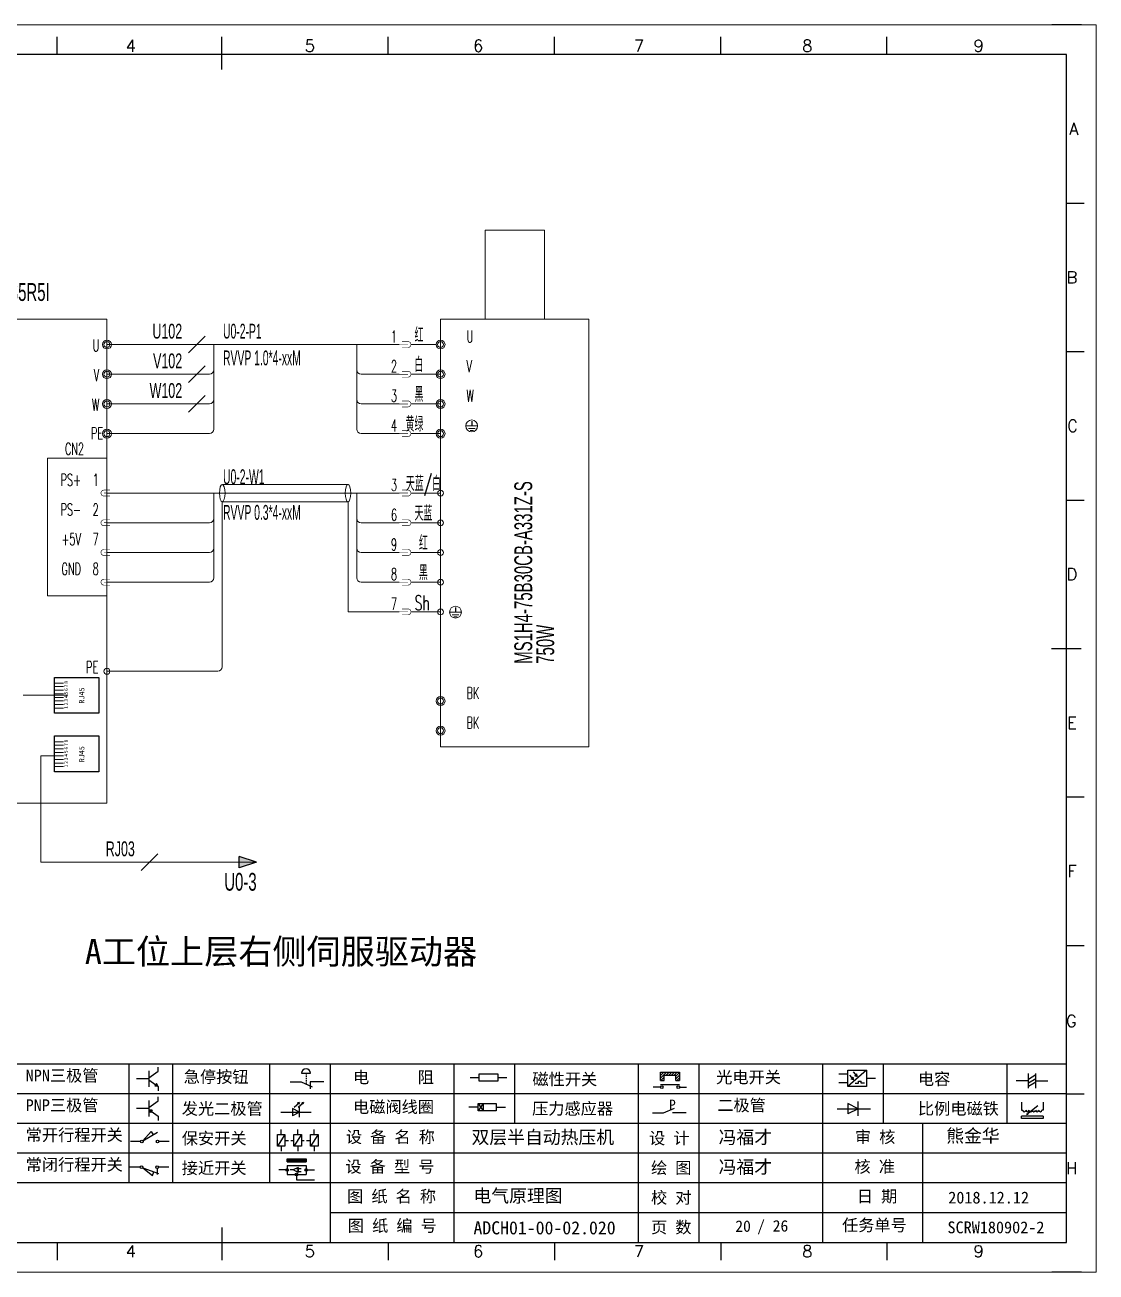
# Model space of a CAD drawing. Extents: x 33864 to 41687, y -3582 to -110.
# Drawn here: x 36032.2 to 36212.6, y -3565 to -3355 of the extents above; entities that cross this region are included whole.
import ezdxf
from ezdxf.enums import TextEntityAlignment as Align

# ---------------------------------------------------------------- set-up
doc = ezdxf.new("R2010")
doc.units = 0
doc.header["$MEASUREMENT"] = 0
doc.layers.add('AE_BOR', color=1, linetype='Continuous')
doc.layers.add('细实线层', color=7, linetype='Continuous')
doc.layers.add('Dimension', color=3, linetype='Continuous', lineweight=13)
doc.styles.add('WD', font='romans.shx', dxfattribs={"bigfont": 'gbcbig.shx'})
doc.styles.add('样式 8', font='arial.ttf')
doc.styles.add('汉字', font='')
doc.styles.get('汉字').set_extended_font_data('新宋体')

# ---------------------------------------------------------------- blocks, each defined once
blk = doc.blocks.new('磁性开关')
at = {"linetype": 'ByBlock'}
h = blk.add_hatch(dxfattribs=at)
h.set_pattern_fill('ANSI31', color=256, scale=0.1, style=0)
h.set_pattern_definition([(45, (0, 0), (-0.224506403, 0.224506403), [])])
h.paths.add_polyline_path([(-1907.69, -775.29), (-1910.88, -775.29), (-1910.88, -776.69), (-1910.25, -776.69), (-1910.25, -775.79), (-1908.31, -775.79), (-1908.31, -776.69), (-1907.69, -776.69)])
for p, q in [((-1910.88, -776.69), (-1910.88, -775.29)), ((-1910.88, -775.29), (-1907.69, -775.29)), ((-1910.88, -776.69), (-1910.25, -776.69)), ((-1910.25, -776.69), (-1910.25, -775.79)), ((-1910.25, -775.79), (-1908.31, -775.79)), ((-1908.31, -776.69), (-1908.31, -775.79)), ((-1908.31, -776.69), (-1907.69, -776.69)), ((-1907.69, -775.29), (-1907.69, -776.69)), ((-1910.91, -777.81), (-1912.09, -777.81)), ((-1910.88, -777.39), (-1907.69, -777.39)), ((-1907.66, -777.81), (-1906.48, -777.81))]:
    blk.add_line(p, q, dxfattribs=at)
for centre in [(-1910.68, -777.81), (-1907.88, -777.81)]:
    blk.add_circle(centre, 0.225, dxfattribs=at)
blk = doc.blocks.new('光电开关')
at = {"linetype": 'ByBlock'}
h = blk.add_hatch(dxfattribs=at)
h.set_pattern_fill('ANSI31', color=256, scale=0.01, style=0)
h.set_pattern_definition([(45, (0.172267, 0), (-0.0224506403, 0.0224506403), [])])
h.paths.add_polyline_path([(-1882.44, -776.34), (-1882.5, -775.91), (-1882.68, -776.07)])
h.paths.add_polyline_path([(-1882.44, -776.34), (-1882.68, -776.07), (-1882.86, -776.23)])
h.paths.add_polyline_path([(-1883.11, -776.45), (-1883.29, -776.61), (-1883.05, -776.88)])
h.paths.add_polyline_path([(-1883.29, -776.61), (-1883.47, -776.77), (-1883.05, -776.88)])
for p, q in [((-1884.01, -775.96), (-1885.56, -775.96)), ((-1880.91, -775.3), (-1884.01, -778.05)), ((-1883.75, -776.09), (-1883.05, -776.88)), ((-1883.11, -776.45), (-1883.47, -776.77)), ((-1883.05, -776.88), (-1883.47, -776.77)), ((-1883.14, -775.55), (-1882.44, -776.34)), ((-1883.05, -776.88), (-1883.11, -776.45)), ((-1882.5, -775.91), (-1882.86, -776.23)), ((-1882.44, -776.34), (-1882.86, -776.23)), ((-1882.44, -776.34), (-1882.5, -775.91)), ((-1879.37, -776.67), (-1880.91, -776.67)), ((-1884.01, -777.39), (-1885.56, -777.39)), ((-1882.78, -777.47), (-1882.23, -777.47)), ((-1882.23, -777.47), (-1882.23, -777.14)), ((-1882.23, -777.14), (-1881.78, -777.14)), ((-1881.78, -777.47), (-1881.78, -777.14)), ((-1881.23, -777.47), (-1881.78, -777.47))]:
    blk.add_line(p, q, dxfattribs=at)
blk.add_lwpolyline([(-1884.01, -775.3), (-1880.91, -775.3), (-1880.91, -778.05), (-1884.01, -778.05)], close=True, dxfattribs=at)
blk = doc.blocks.new('电磁阀线圈')
at = {"linetype": 'ByBlock'}
for p, q in [((-1854.61, -796.54), (-1856.17, -796.54)), ((-1854.61, -795.92), (-1853.75, -797.16)), ((-1853.75, -795.92), (-1854.61, -797.16)), ((-1853.75, -795.92), (-1853.75, -797.16)), ((-1851.53, -796.54), (-1849.97, -796.54))]:
    blk.add_line(p, q, dxfattribs=at)
blk.add_lwpolyline([(-1854.61, -795.92), (-1851.53, -795.92), (-1851.53, -797.16), (-1854.61, -797.16)], close=True, dxfattribs=at)
blk = doc.blocks.new('压力感应器')
at = {"linetype": 'ByBlock'}
for p, q in [((-1815.59, -777.73), (-1813.71, -776.93)), ((-1817.44, -777.73), (-1815.59, -777.73)), ((-1811.78, -777.73), (-1814.05, -777.73))]:
    blk.add_line(p, q, dxfattribs=at)
at = {"linetype": 'ByBlock', "insert": (-1814.65, -775.48), "char_height": 1.68, "width": 1.2242, "attachment_point": 1}
blk.add_mtext('{\\fNSimSun|b0|i0|c134|p49;P}', dxfattribs=at)
blk = doc.blocks.new('二极管')
at = {"linetype": 'ByBlock'}
for p, q in [((-1787.52, -776.77), (-1781.92, -776.77)), ((-1783.97, -776.77), (-1785.69, -775.9)), ((-1785.69, -775.9), (-1785.69, -777.65)), ((-1783.97, -776.77), (-1785.69, -777.65)), ((-1783.97, -777.99), (-1783.97, -775.56))]:
    blk.add_line(p, q, dxfattribs=at)
blk = doc.blocks.new('NPN三极管')
at = {"linetype": 'ByBlock'}
for p, q in [((-1785.73, -780.61), (-1785.73, -783.32)), ((-1785.73, -781.82), (-1784.15, -780.66)), ((-1784.15, -780.66), (-1784.15, -779.98)), ((-1785.73, -781.97), (-1787.81, -781.97)), ((-1785.73, -782.11), (-1784.15, -783.27)), ((-1784.41, -782.73), (-1784.74, -783.18)), ((-1784.15, -783.27), (-1784.74, -783.18)), ((-1784.15, -783.27), (-1784.41, -782.73)), ((-1784.15, -783.27), (-1784.15, -783.96))]:
    blk.add_line(p, q, dxfattribs=at)
blk = doc.blocks.new('PNP三极管')
at = {"linetype": 'ByBlock'}
for p, q in [((-1784.9, -785.38), (-1784.9, -788.09)), ((-1783.32, -785.43), (-1783.32, -784.75)), ((-1784.9, -786.74), (-1786.98, -786.74)), ((-1784.9, -786.59), (-1783.32, -785.43)), ((-1784.9, -786.88), (-1783.32, -788.04)), ((-1784.9, -786.88), (-1784.31, -786.97)), ((-1784.9, -786.88), (-1784.64, -787.42)), ((-1784.31, -786.97), (-1784.64, -787.42)), ((-1783.32, -788.04), (-1783.32, -788.73))]:
    blk.add_line(p, q, dxfattribs=at)
blk = doc.blocks.new('常开行程开关')
at = {"linetype": 'ByBlock'}
for p, q in [((-1785.89, -792.17), (-1784.52, -790.62)), ((-1785.89, -792.17), (-1783.43, -790.72)), ((-1784.52, -790.62), (-1784.19, -791.17)), ((-1786.29, -792.3), (-1788.01, -792.3)), ((-1781.48, -792.3), (-1783.21, -792.3))]:
    blk.add_line(p, q, dxfattribs=at)
for centre in [(-1786.07, -792.3), (-1783.42, -792.3)]:
    blk.add_circle(centre, 0.219, dxfattribs=at)
blk = doc.blocks.new('常闭行程开关')
at = {"linetype": 'ByBlock'}
for p, q in [((-1786.34, -796.62), (-1788.07, -796.62)), ((-1785.93, -796.72), (-1783.25, -797.7)), ((-1785.93, -796.72), (-1784.3, -798)), ((-1784.3, -798), (-1784.08, -797.4)), ((-1783.48, -796.84), (-1783.48, -797.85)), ((-1781.54, -796.62), (-1783.26, -796.62))]:
    blk.add_line(p, q, dxfattribs=at)
for centre in [(-1786.12, -796.62), (-1783.48, -796.62)]:
    blk.add_circle(centre, 0.219, dxfattribs=at)
blk = doc.blocks.new('电容')
at = {"linetype": 'ByBlock'}
for p, q in [((-1756.08, -782.99), (-1756.08, -780.56)), ((-1754.86, -780.79), (-1756.08, -781.55)), ((-1754.86, -782.99), (-1754.86, -780.56)), ((-1756.08, -781.77), (-1758.13, -781.77)), ((-1754.86, -781.44), (-1756.08, -782.2)), ((-1754.86, -781.99), (-1756.08, -782.75)), ((-1754.86, -781.77), (-1752.81, -781.77))]:
    blk.add_line(p, q, dxfattribs=at)
blk = doc.blocks.new('发光二极管')
at = {"linetype": 'ByBlock'}
for p, q in [((-1755.78, -785.92), (-1754.89, -785.14)), ((-1754.89, -785.14), (-1755.2, -785.22)), ((-1755.2, -785.22), (-1755.01, -785.43)), ((-1755.08, -785.92), (-1754.18, -785.14)), ((-1754.89, -785.14), (-1755.01, -785.43)), ((-1754.18, -785.14), (-1754.49, -785.22)), ((-1754.49, -785.22), (-1754.31, -785.43)), ((-1754.18, -785.14), (-1754.31, -785.43)), ((-1758.01, -786.77), (-1752.89, -786.77)), ((-1754.84, -786.77), (-1756.04, -786.16)), ((-1756.04, -786.16), (-1756.04, -787.39)), ((-1754.84, -786.77), (-1756.04, -787.39)), ((-1754.84, -787.63), (-1754.84, -785.92))]:
    blk.add_line(p, q, dxfattribs=at)
blk = doc.blocks.new('比例电磁阀')
at = {"linetype": 'ByBlock'}
for p, q in [((-1757.26, -775.38), (-1757.26, -776.71)), ((-1757.26, -776.71), (-1757.05, -776.71)), ((-1754.5, -775.98), (-1756.35, -777.44)), ((-1753.58, -776.71), (-1753.8, -776.71)), ((-1753.58, -775.38), (-1753.58, -776.71)), ((-1753.6, -777.73), (-1757.25, -777.73)), ((-1757.25, -778.13), (-1757.25, -777.73)), ((-1753.6, -778.13), (-1757.25, -778.13)), ((-1756.35, -777.44), (-1756.25, -777.25)), ((-1756.35, -777.44), (-1756.15, -777.38)), ((-1756.15, -777.38), (-1756.25, -777.25)), ((-1753.6, -777.73), (-1753.6, -778.13))]:
    blk.add_line(p, q, dxfattribs=at)
for centre in [(-1756.78, -776.71), (-1756.24, -776.71), (-1755.7, -776.71), (-1755.15, -776.71), (-1754.61, -776.71), (-1754.07, -776.71)]:
    blk.add_arc(centre, 0.271, 180, 0, dxfattribs=at)
blk = doc.blocks.new('保安开关')
at = {"linetype": 'ByBlock'}
for p, q in [((-1757.33, -790.79), (-1758.6, -792.81)), ((-1757.96, -790.79), (-1757.96, -789.97)), ((-1754.54, -790.79), (-1755.81, -792.81)), ((-1755.17, -790.79), (-1755.17, -789.97)), ((-1751.75, -790.79), (-1753.02, -792.81)), ((-1752.39, -790.79), (-1752.39, -789.97)), ((-1757.96, -792.81), (-1757.96, -793.62)), ((-1757.33, -791.8), (-1756.72, -791.8)), ((-1756.35, -791.8), (-1755.89, -791.8)), ((-1755.17, -792.81), (-1755.17, -793.62)), ((-1754.52, -791.8), (-1754.06, -791.8)), ((-1753.69, -791.8), (-1753.08, -791.8)), ((-1752.39, -792.81), (-1752.39, -793.62))]:
    blk.add_line(p, q, dxfattribs=at)
for points in [[(-1758.6, -790.79), (-1757.33, -790.79), (-1757.33, -792.81), (-1758.6, -792.81)], [(-1755.81, -790.79), (-1754.54, -790.79), (-1754.54, -792.81), (-1755.81, -792.81)], [(-1753.02, -790.79), (-1751.75, -790.79), (-1751.75, -792.81), (-1753.02, -792.81)]]:
    blk.add_lwpolyline(points, close=True, dxfattribs=at)
blk = doc.blocks.new('接近开关')
at = {"linetype": 'ByBlock'}
h = blk.add_hatch(dxfattribs=at)
h.set_pattern_fill('ANSI31', color=256, scale=0.01, style=0)
h.set_pattern_definition([(45, (-89.131516, -30.795668), (-0.0224506403, 0.0224506403), [])])
h.paths.add_polyline_path([(-1513.76, -1123.35), (-1513.76, -1122.85), (-1516.96, -1122.85), (-1516.96, -1123.35)])
for p, q in [((-1516.96, -1123.35), (-1516.96, -1122.85)), ((-1516.96, -1122.85), (-1513.76, -1122.85)), ((-1516.96, -1123.35), (-1513.76, -1123.35)), ((-1513.76, -1122.85), (-1513.76, -1123.35)), ((-1517.18, -1124.71), (-1518.36, -1124.71)), ((-1516.96, -1123.95), (-1513.76, -1123.95)), ((-1516.96, -1123.95), (-1516.96, -1125.47)), ((-1516.96, -1125.47), (-1513.76, -1125.47)), ((-1515.91, -1124.71), (-1516.45, -1124.71)), ((-1515.11, -1124.31), (-1515.91, -1124.71)), ((-1515.11, -1125.11), (-1515.91, -1124.71)), ((-1515.33, -1124.53), (-1515.17, -1124.53)), ((-1515.33, -1124.88), (-1515.17, -1124.88)), ((-1515.25, -1124.45), (-1515.25, -1124.61)), ((-1515.11, -1124.31), (-1515.11, -1125.11)), ((-1515.11, -1124.48), (-1514.58, -1124.48)), ((-1515.11, -1124.94), (-1514.58, -1124.94)), ((-1513.76, -1123.95), (-1513.76, -1125.47)), ((-1513.54, -1124.71), (-1512.36, -1124.71)), ((-1515.36, -1125.69), (-1515.36, -1126.36)), ((-1515.36, -1126.36), (-1512.36, -1126.36))]:
    blk.add_line(p, q, dxfattribs=at)
for centre in [(-1516.96, -1124.71), (-1515.36, -1125.47), (-1513.76, -1124.71)]:
    blk.add_circle(centre, 0.225, dxfattribs=at)
blk = doc.blocks.new('电阻')
at = {"linetype": 'ByBlock'}
for p, q in [((-3.09, 0), (-1.57, 0)), ((1.57, 0), (3.09, 0))]:
    blk.add_line(p, q, dxfattribs=at)
blk.add_lwpolyline([(-1.57, 0.63), (1.57, 0.63), (1.57, -0.63), (-1.57, -0.63)], close=True, dxfattribs=at)
blk = doc.blocks.new('急停按钮')
at = {"linetype": 'ByBlock'}
for p, q in [((-1.86, 0), (0, 0)), ((0, 0), (1.88, -0.81)), ((0.06, 1.45), (1.61, 1.45)), ((0.83, 1.45), (0.83, 1.24)), ((0.83, 1.07), (0.83, 0.85)), ((0.83, 0.68), (0.83, 0.47)), ((0.83, 0.29), (0.83, 0.08)), ((3.81, 0), (1.54, 0)), ((1.54, 0), (1.54, -1.15)), ((0.83, -0.09), (0.83, -0.24))]:
    blk.add_line(p, q, dxfattribs=at)
blk.add_arc((0.83, 1.45), 0.774, 0, 180)
blk = doc.blocks.new('A$C5EEB7F37')
at = {"lineweight": 0}
for p, q in [((0, 16.82), (5.16, 16.82)), ((0, 14.82), (5.16, 14.82)), ((0, 12.82), (5.16, 12.82)), ((0, 10.82), (5.16, 10.82)), ((0, 8.82), (5.16, 8.82)), ((0, 6.82), (5.16, 6.82)), ((0, 4.82), (5.16, 4.82)), ((0, 2.82), (5.16, 2.82))]:
    blk.add_line(p, q, dxfattribs=at)
blk.add_lwpolyline([(0.07, 0), (0.07, 20.03), (25.01, 20.03), (25.01, 0)], close=True)
at = {"char_height": 2, "width": 3.7055, "attachment_point": 1, "rotation": 90}
for s, insert in [('{\\fSimSun|b0|i0|c134|p2;8}', (5.62, 16.42)), ('{\\fSimSun|b0|i0|c134|p2;7}', (5.62, 14.42)), ('{\\fSimSun|b0|i0|c134|p2;6}', (5.62, 12.42)), ('{\\fSimSun|b0|i0|c134|p2;3}', (5.62, 6.42)), ('{\\fSimSun|b0|i0|c134|p2;5}', (5.62, 10.42)), ('{\\fSimSun|b0|i0|c134|p2;4}', (5.62, 8.42)), ('{\\fSimSun|b0|i0|c134|p2;1}', (5.56, 2.42)), ('{\\fSimSun|b0|i0|c134|p2;2}', (5.62, 4.42))]:
    blk.add_mtext(s, dxfattribs=dict(at, insert=insert))
at = {"color": 7, "insert": (13.92, 5.3), "char_height": 3.024, "attachment_point": 1, "rotation": 90}
blk.add_mtext_dynamic_manual_height_columns('{\\fSimSun|b0|i0|c134|p2;RJ45}', width=47.9244, gutter_width=12.5, heights=[0], dxfattribs=at)

msp = doc.modelspace()

# ---------------------------------------------------------------- hatches: boundary and pattern name
for points in [[(36068.287, -3496.961), (36068.287, -3495.091), (36071.205, -3496.026)], [(36071.205, -3496.026), (36068.287, -3496.961), (36068.287, -3495.091)]]:
    msp.add_hatch(color=256).paths.add_polyline_path(points)

# ---------------------------------------------------------------- linework, layer by layer
for p, q in [((36207.581, -3360.048), (35920.581, -3360.048)), ((36207.581, -3560.048), (36207.581, -3360.048)), ((36107.429, -3421.781), (36107.429, -3422.57)), ((36104.695, -3453.136), (36104.695, -3453.925)), ((36071.205, -3496.026), (36068.287, -3495.091)), ((36068.287, -3496.961), (36068.287, -3495.091)), ((36071.205, -3496.026), (36068.287, -3495.091)), ((36071.205, -3496.026), (36068.287, -3496.961)), ((36071.205, -3496.026), (36068.287, -3496.961)), ((35925.611, -3560.048), (36205.111, -3560.048)), ((36046.377, -3560.048), (36106.327, -3560.048)), ((36106.327, -3560.048), (36175.113, -3560.048))]:
    msp.add_line(p, q)
at = {"lineweight": 0}
for p, q in [((36045.992, -3408.862), (36095.189, -3408.862)), ((36064.007, -3423.112), (36064.007, -3408.862)), ((36088.056, -3423.112), (36088.056, -3408.862)), ((36097.189, -3408.862), (36101.431, -3408.862)), ((36045.992, -3413.862), (36063.257, -3413.862)), ((36095.189, -3413.862), (36088.806, -3413.862)), ((36102.181, -3413.862), (36097.189, -3413.862)), ((36045.992, -3418.862), (36063.257, -3418.862)), ((36095.189, -3418.862), (36088.806, -3418.862)), ((36102.181, -3418.866), (36097.189, -3418.866)), ((36106.535, -3422.577), (36108.323, -3422.577)), ((36045.992, -3423.862), (36063.257, -3423.862)), ((36095.189, -3423.862), (36088.806, -3423.862)), ((36102.181, -3423.87), (36097.189, -3423.87)), ((36106.867, -3423.006), (36107.991, -3423.006)), ((36107.152, -3423.353), (36107.726, -3423.353)), ((36065.436, -3432.414), (36086.597, -3432.412)), ((36095.189, -3433.878), (36045.992, -3433.878)), ((36064.007, -3448.128), (36064.007, -3433.878)), ((36065.416, -3435.343), (36065.416, -3463.135)), ((36065.416, -3435.343), (36086.597, -3435.343)), ((36086.597, -3435.343), (36086.597, -3453.878)), ((36088.056, -3448.128), (36088.056, -3433.878)), ((36102.181, -3433.881), (36097.189, -3433.881)), ((36045.992, -3438.878), (36063.257, -3438.878)), ((36095.189, -3438.878), (36088.806, -3438.878)), ((36102.181, -3438.885), (36097.189, -3438.885)), ((36045.992, -3443.878), (36063.257, -3443.878)), ((36095.189, -3443.878), (36088.806, -3443.878)), ((36102.181, -3443.885), (36097.189, -3443.885)), ((36045.992, -3448.878), (36063.257, -3448.878)), ((36095.189, -3448.878), (36088.806, -3448.878)), ((36102.181, -3448.885), (36097.189, -3448.885)), ((36095.189, -3453.878), (36088.806, -3453.878)), ((36102.181, -3453.885), (36097.189, -3453.885)), ((36103.801, -3453.932), (36105.589, -3453.932)), ((36104.133, -3454.361), (36105.257, -3454.361)), ((36104.418, -3454.708), (36104.992, -3454.708)), ((36045.992, -3463.885), (36064.666, -3463.885))]:
    msp.add_line(p, q, dxfattribs=at)
at = {"color": 3, "lineweight": 0}
for p, q in [((36039.407, -3467.912), (36031.893, -3467.912)), ((36034.869, -3478.144), (36034.869, -3496.026)), ((36037.12, -3478.144), (36034.869, -3478.144)), ((36071.205, -3496.026), (36034.869, -3496.026))]:
    msp.add_line(p, q, dxfattribs=at)
at = {"linetype": 'ByBlock'}
for p, q in [((36207.581, -3530.048), (35920.581, -3530.048)), ((36207.581, -3535.048), (35920.581, -3535.048)), ((36207.581, -3540.048), (35920.581, -3540.048)), ((36207.581, -3545.048), (35920.581, -3545.048)), ((36207.581, -3550.048), (35920.581, -3550.048)), ((36207.581, -3555.048), (36083.604, -3555.048))]:
    msp.add_line(p, q, dxfattribs=at)
at = {"lineweight": -2}
for p, q in [((36049.697, -3530.048), (36049.697, -3550.048)), ((36057.056, -3530.048), (36057.056, -3550.048)), ((36073.366, -3530.048), (36073.366, -3550.048)), ((36083.604, -3530.048), (36083.604, -3559.963)), ((36104.414, -3530.048), (36104.414, -3540.048)), ((36114.652, -3530.048), (36114.652, -3540.048)), ((36135.463, -3530.048), (36135.463, -3540.048)), ((36145.701, -3530.048), (36145.701, -3540.048)), ((36166.511, -3530.048), (36166.511, -3540.048)), ((36176.749, -3530.048), (36176.749, -3540.048)), ((36197.559, -3530.048), (36197.559, -3540.048)), ((36104.414, -3540.048), (36104.414, -3559.963)), ((36135.463, -3540.048), (36135.463, -3560.048)), ((36145.701, -3540.048), (36145.701, -3560.048)), ((36166.511, -3540.048), (36166.511, -3560.048)), ((36183.363, -3540.048), (36183.363, -3560.048))]:
    msp.add_line(p, q, dxfattribs=at)
at = {"ltscale": 2}
for p, q in [((36207.581, -3560.048), (36207.581, -3538.601)), ((36175.113, -3560.048), (36205.111, -3560.048)), ((36175.113, -3560.048), (36207.581, -3560.048))]:
    msp.add_line(p, q, dxfattribs=at)
at = {"lineweight": 9, "ltscale": 0.1}
for p, q in [((36016.916, -3560.048), (36046.377, -3560.048)), ((36045.02, -3560.048), (36045.02, -3560.048)), ((36045.02, -3560.048), (36045.02, -3560.048)), ((36045.02, -3560.048), (36045.02, -3560.048)), ((36045.02, -3560.048), (36045.02, -3560.048))]:
    msp.add_line(p, q, dxfattribs=at)
at = {"lineweight": 0}
for points in [[(36109.681, -3389.579), (36119.681, -3389.579), (36119.681, -3404.579), (36109.681, -3404.579)], [(36017.364, -3404.579), (36045.992, -3404.579), (36045.992, -3486.089), (36017.364, -3486.089)], [(36102.181, -3404.579), (36127.181, -3404.579), (36127.181, -3476.579), (36102.181, -3476.579)]]:
    msp.add_lwpolyline(points, close=True, dxfattribs=at)
at = {"color": 3, "lineweight": 0, "const_width": 0.1, "flags": 128}
for points in [[(36096.689, -3408.862), (36095.189, -3408.862)], [(36096.689, -3413.862), (36095.189, -3413.862)], [(36096.689, -3418.862), (36095.189, -3418.862)], [(36096.689, -3423.862), (36095.189, -3423.862)], [(36045.492, -3433.878), (36046.992, -3433.878)], [(36096.689, -3433.878), (36095.189, -3433.878)], [(36045.492, -3438.878), (36046.992, -3438.878)], [(36096.689, -3438.878), (36095.189, -3438.878)], [(36045.492, -3443.878), (36046.992, -3443.878)], [(36096.689, -3443.878), (36095.189, -3443.878)], [(36045.492, -3448.878), (36046.992, -3448.878)], [(36096.689, -3448.878), (36095.189, -3448.878)], [(36096.689, -3453.878), (36095.189, -3453.878)]]:
    msp.add_lwpolyline(points, dxfattribs=at)
for points in [[(36095.689, -3408.362), (36096.689, -3408.362, -1), (36096.689, -3409.362), (36095.689, -3409.362)], [(36095.689, -3413.362), (36096.689, -3413.362, -1), (36096.689, -3414.362), (36095.689, -3414.362)], [(36095.689, -3418.362), (36096.689, -3418.362, -1), (36096.689, -3419.362), (36095.689, -3419.362)], [(36095.689, -3423.362), (36096.689, -3423.362, -1), (36096.689, -3424.362), (36095.689, -3424.362)], [(36046.492, -3433.378), (36045.492, -3433.378, 1), (36045.492, -3434.378), (36046.492, -3434.378)], [(36095.689, -3433.378), (36096.689, -3433.378, -1), (36096.689, -3434.378), (36095.689, -3434.378)], [(36046.492, -3438.378), (36045.492, -3438.378, 1), (36045.492, -3439.378), (36046.492, -3439.378)], [(36095.689, -3438.378), (36096.689, -3438.378, -1), (36096.689, -3439.378), (36095.689, -3439.378)], [(36046.492, -3443.378), (36045.492, -3443.378, 1), (36045.492, -3444.378), (36046.492, -3444.378)], [(36095.689, -3443.378), (36096.689, -3443.378, -1), (36096.689, -3444.378), (36095.689, -3444.378)], [(36046.492, -3448.378), (36045.492, -3448.378, 1), (36045.492, -3449.378), (36046.492, -3449.378)], [(36095.689, -3448.378), (36096.689, -3448.378, -1), (36096.689, -3449.378), (36095.689, -3449.378)], [(36095.689, -3453.378), (36096.689, -3453.378, -1), (36096.689, -3454.378), (36095.689, -3454.378)]]:
    msp.add_lwpolyline(points, format="xyb", dxfattribs=at)
at = {"lineweight": 0}
msp.add_lwpolyline([(36045.998, -3451.204), (36045.998, -3427.996), (36035.998, -3427.996), (36035.998, -3451.204)], dxfattribs=at)
for centre, radius in [((36045.992, -3408.862), 0.75), ((36102.181, -3408.862), 0.75), ((36045.992, -3408.862), 0.5), ((36102.181, -3408.862), 0.5), ((36045.992, -3413.862), 0.75), ((36045.992, -3413.862), 0.5), ((36102.181, -3413.862), 0.75), ((36102.181, -3413.862), 0.5), ((36045.992, -3418.862), 0.75), ((36045.992, -3418.862), 0.5), ((36102.181, -3418.866), 0.75), ((36102.181, -3418.866), 0.5), ((36107.429, -3422.57), 1), ((36045.992, -3423.862), 0.75), ((36045.992, -3423.862), 0.5), ((36102.181, -3423.87), 0.75), ((36102.181, -3423.87), 0.5), ((36102.181, -3433.881), 0.5), ((36102.181, -3438.885), 0.5), ((36102.181, -3443.885), 0.5), ((36102.181, -3448.885), 0.5), ((36102.181, -3453.885), 0.5), ((36104.695, -3453.925), 1), ((36045.992, -3463.885), 0.5), ((36102.181, -3468.889), 0.75), ((36102.181, -3468.889), 0.5), ((36102.181, -3473.893), 0.75), ((36102.181, -3473.893), 0.5)]:
    msp.add_circle(centre, radius, dxfattribs=at)
for centre, start, end in [((36063.257, -3413.112), 270, 0), ((36088.806, -3413.112), 180, 270), ((36063.257, -3418.112), 270, 0), ((36088.806, -3418.112), 180, 270), ((36063.257, -3423.112), 270, 0), ((36088.806, -3423.112), 180, 270), ((36063.257, -3438.128), 270, 0), ((36088.806, -3438.128), 180, 270), ((36063.257, -3443.128), 270, 0), ((36088.806, -3443.128), 180, 270), ((36063.257, -3448.128), 270, 0), ((36088.806, -3448.128), 180, 270), ((36064.666, -3463.135), 270, 0)]:
    msp.add_arc(centre, 0.75, start, end, dxfattribs=at)
msp.add_ellipse((36065.416, -3433.878), major_axis=(0, 1.465), ratio=0.3169375, dxfattribs=at)
at = {"lineweight": 0, "extrusion": (0, 0, -1)}
msp.add_ellipse((36086.597, -3433.878), major_axis=(0, 1.465), ratio=0.3169375, dxfattribs=at)
at = {"layer": 'AE_BOR', "color": 1, "lineweight": 15}
for p, q in [((35915.577, -3355.048), (36212.577, -3355.048)), ((36212.577, -3355.048), (36212.577, -3565.048)), ((36212.577, -3565.048), (35915.577, -3565.048))]:
    msp.add_line(p, q, dxfattribs=at)
at = {"layer": 'AE_BOR', "lineweight": 30}
for p, q in [((36210.111, -3355.048), (36205.111, -3355.048)), ((36210.111, -3565.048), (36205.111, -3565.048))]:
    msp.add_line(p, q, dxfattribs=at)
at = {"layer": 'AE_BOR'}
for p, q in [((36037.611, -3360.048), (36037.611, -3357.048)), ((36065.361, -3360.048), (36065.361, -3357.048)), ((36093.361, -3360.048), (36093.361, -3357.048)), ((36121.361, -3360.048), (36121.361, -3357.048)), ((36149.361, -3360.048), (36149.361, -3357.048)), ((36177.361, -3360.048), (36177.361, -3357.048)), ((36207.581, -3385.048), (36210.581, -3385.048)), ((36207.581, -3410.048), (36210.581, -3410.048)), ((36207.581, -3435.048), (36210.581, -3435.048)), ((36207.581, -3485.048), (36210.581, -3485.048)), ((36207.581, -3510.048), (36210.581, -3510.048)), ((36207.581, -3535.048), (36210.581, -3535.048)), ((36037.611, -3560.048), (36037.611, -3563.048)), ((36065.361, -3560.048), (36065.361, -3563.048)), ((36093.361, -3560.048), (36093.361, -3563.048)), ((36121.361, -3560.048), (36121.361, -3563.048)), ((36149.361, -3560.048), (36149.361, -3563.048)), ((36177.361, -3560.048), (36177.361, -3563.048))]:
    msp.add_line(p, q, dxfattribs=at)
at = {"layer": 'AE_BOR', "color": 2, "lineweight": 30}
for p, q in [((36065.361, -3362.548), (36065.361, -3357.548)), ((36205.081, -3460.048), (36210.081, -3460.048)), ((36065.361, -3557.548), (36065.361, -3562.548)), ((36065.361, -3560.048), (36065.361, -3562.548))]:
    msp.add_line(p, q, dxfattribs=at)
at = {"layer": 'Dimension', "lineweight": 0}
for p, q in [((36059.731, -3410.276), (36062.56, -3407.447)), ((36059.731, -3415.276), (36062.56, -3412.447)), ((36059.731, -3420.276), (36062.56, -3417.447)), ((36051.762, -3497.44), (36054.591, -3494.612))]:
    msp.add_line(p, q, dxfattribs=at)
at = {"layer": '细实线层', "lineweight": 0}
for p, q in [((36035.998, -3451.204), (36045.998, -3451.204)), ((36088.806, -3453.878), (36086.597, -3453.878))]:
    msp.add_line(p, q, dxfattribs=at)

# ---------------------------------------------------------------- block references
at = {"lineweight": 0, "xscale": 0.2999999999992724, "yscale": 0.2999999999992724, "zscale": 0.2999999999992724}
for p in [(36037.12, -3470.917), (36037.12, -3480.79)]:
    msp.add_blockref('A$C5EEB7F37', p, dxfattribs=at)
at = {"linetype": 'ByBlock'}
for name, p in [('NPN三极管', (37838.774, -2750.545)), ('磁性开关', (38050.106, -2756.088)), ('光电开关', (38054.802, -2755.779)), ('电容', (37957.269, -2751.067)), ('PNP三极管', (37837.949, -2750.774)), ('压力感应器', (37955.301, -2760.532)), ('二极管', (37956.489, -2760.774)), ('发光二极管', (37833.293, -2751.356)), ('电磁阀线圈', (37963.102, -2740.751)), ('比例电磁阀', (37957.269, -2761.067)), ('常开行程开关', (37837.949, -2750.774)), ('保安开关', (37833.293, -2751.067)), ('接近开关', (37593.293, -2423.15)), ('常闭行程开关', (37837.949, -2750.774))]:
    msp.add_blockref(name, p, dxfattribs=at)
for name, p in [('急停按钮', (36078.693, -3533.032)), ('电阻', (36110.233, -3532.272))]:
    msp.add_blockref(name, p)

# ---------------------------------------------------------------- texts
at = {"lineweight": 0, "style": 'WD', "width": 0.6}
for s, height, p in [('红', 2.5, (36099.293, -3408.512)), ('U', 2, (36044.707, -3410.019)), ('白', 2.5, (36099.293, -3413.512)), ('V', 2, (36044.707, -3415.019)), ('黑', 2.5, (36099.293, -3418.516)), ('W', 2, (36044.707, -3420.019)), ('黄绿', 2.5, (36099.293, -3423.516)), ('PE', 2, (36045.365, -3424.82)), ('CN2', 2, (36042.155, -3427.423)), ('Sh', 2.5, (36100.341, -3453.612))]:
    msp.add_text(s, height=height, dxfattribs=at).set_placement(p, align=Align.RIGHT)
for s, p in [('1', (36093.827, -3408.504)), ('U', (36106.549, -3408.512)), ('2', (36093.827, -3413.504)), ('V', (36106.549, -3413.512)), ('3', (36093.827, -3418.508)), ('W', (36106.549, -3418.516)), ('4', (36093.827, -3423.512)), ('3', (36093.827, -3433.524)), ('6', (36093.827, -3438.528)), ('9', (36093.827, -3443.528)), ('8', (36093.827, -3448.528)), ('7', (36093.827, -3453.528)), ('BK', (36106.549, -3468.539)), ('BK', (36106.549, -3473.543))]:
    msp.add_text(s, height=2, dxfattribs=at).set_placement(p)
at = {"color": 6, "lineweight": 0, "style": 'WD', "width": 0.6}
for s, p in [('PS+', (36041.63, -3432.646)), ('1', (36044.63, -3432.646)), ('PS-', (36041.63, -3437.646)), ('2', (36044.63, -3437.646)), ('+5V', (36041.63, -3442.646)), ('7', (36044.63, -3442.646)), ('GND', (36041.63, -3447.65)), ('8', (36044.63, -3447.65)), ('PE', (36044.543, -3464.207))]:
    msp.add_text(s, height=2, dxfattribs=at).set_placement(p, align=Align.RIGHT)
for s, p in [('天蓝/白', (36099.293, -3433.531)), ('天蓝', (36099.293, -3438.531)), ('红', (36099.293, -3443.531)), ('黑', (36099.293, -3448.531))]:
    msp.add_text(s, height=2.5, dxfattribs=at).set_placement(p, align=Align.CENTER)
at = {"attachment_point": 1}
for s, insert, char_height, width in [('{\\fSimSun|b0|i0|c134|p2;A工位上层右侧伺服驱动器}', (36042.276, -3508.963), 4.212, 73.29125), ('{\\fKaiTi_GB2312|b0|i0|c134|p49;双层半自动热压机}', (36107.4, -3541.238), 2.2, 27.73841), ('{\\fKaiTi_GB2312|b0|i0|c134|p49;冯福才}', (36149.01, -3541.249), 2.2, 15.31746), ('{\\fKaiTi_GB2312|b0|i0|c134|p49;熊金华}', (36187.35, -3540.992), 2.2, 15.31746), ('{\\fKaiTi_GB2312|b0|i0|c134|p49;冯福才}', (36149.01, -3546.249), 2.2, 15.31746), ('{\\fKaiTi_GB2312|b0|i0|c134|p49;电气原理图}', (36107.724, -3551.1), 2.2, 25.88003), ('{\\fKaiTi_GB2312|b0|i0|c134|p49;2018.12.12}', (36187.681, -3551.502), 2, 60.2542), ('{\\fKaiTi_GB2312|b0|i0|c134|p49;ADCH01-00-02.020}', (36107.724, -3556.5), 2.2, 25.68687), ('{\\fKaiTi_GB2312|b0|i0|c134|p49;20}', (36151.826, -3556.356), 1.92, 2.26819), ('{\\fKaiTi_GB2312|b0|i0|c134|p49;/ 26}', (36155.515, -3556.306), 1.92, 6.84443)]:
    msp.add_mtext(s, dxfattribs=dict(at, insert=insert, char_height=char_height, width=width))
at = {"char_height": 2, "attachment_point": 1, "style": '汉字'}
for s, insert in [('{\\fKaiTi_GB2312|b0|i0|c134|p49;NPN三极管}', (36032.31, -3530.955)), ('{\\fKaiTi_GB2312|b0|i0|c134|p49;急停按钮}', (36058.932, -3531.168)), ('{\\fKaiTi_GB2312|b0|i0|c134|p49;电      阻}', (36087.439, -3531.24)), ('{\\fKaiTi_GB2312|b0|i0|c134|p49;磁性开关}', (36117.649, -3531.577)), ('{\\fKaiTi_GB2312|b0|i0|c134|p49;光电开关}', (36148.6, -3531.239)), ('{\\fKaiTi_GB2312|b0|i0|c134|p49;电容}', (36182.576, -3531.527)), ('{\\fKaiTi_GB2312|b0|i0|c134|p49;PNP三极管}', (36032.31, -3535.955)), ('{\\fKaiTi_GB2312|b0|i0|c134|p49;发光二极管}', (36058.599, -3536.527)), ('{\\fKaiTi_GB2312|b0|i0|c134|p49;电磁阀线圈}', (36087.439, -3536.24)), ('{\\fKaiTi_GB2312|b0|i0|c134|p49;压力感应器}', (36117.596, -3536.517)), ('{\\fKaiTi_GB2312|b0|i0|c134|p49;二极管}', (36148.782, -3535.955)), ('{\\fKaiTi_GB2312|b0|i0|c134|p49;比例电磁铁}', (36182.576, -3536.527)), ('{\\fKaiTi_GB2312|b0|i0|c134|p49;常开行程开关}', (36032.31, -3540.955)), ('{\\fKaiTi_GB2312|b0|i0|c134|p49;保安开关}', (36058.599, -3541.527)), ('{\\fKaiTi_GB2312|b0|i0|c134|p0;设 备 名 称}', (36086.231, -3541.292)), ('{\\fKaiTi_GB2312|b0|i0|c134|p0;设 计}', (36137.299, -3541.508)), ('{\\fKaiTi_GB2312|b0|i0|c134|p0;审 核}', (36171.966, -3541.298)), ('{\\fKaiTi_GB2312|b0|i0|c134|p49;常闭行程开关}', (36032.31, -3545.955)), ('{\\fKaiTi_GB2312|b0|i0|c134|p49;接近开关}', (36058.599, -3546.527)), ('{\\fKaiTi_GB2312|b0|i0|c134|p0;设 备 型 号}', (36086.157, -3546.292)), ('{\\fKaiTi_GB2312|b0|i0|c134|p0;绘 图}', (36137.627, -3546.508)), ('{\\fKaiTi_GB2312|b0|i0|c134|p0;核 准}', (36171.896, -3546.298)), ('{\\fKaiTi_GB2312|b0|i0|c134|p0;图 纸 名 称}', (36086.441, -3551.292)), ('{\\fKaiTi_GB2312|b0|i0|c134|p0;日 期}', (36172.293, -3551.298)), ('{\\fKaiTi_GB2312|b0|i0|c134|p0;校 对}', (36137.627, -3551.508)), ('{\\fKaiTi_GB2312|b0|i0|c134|p0;图 纸 编 号}', (36086.559, -3556.244)), ('{\\fKaiTi_GB2312|b0|i0|c134|p0;页 数}', (36137.627, -3556.508)), ('{\\fKaiTi_GB2312|b0|i0|c134|p0;任务单号}', (36169.794, -3556.149)), ('{\\fKaiTi_GB2312|b0|i0|c134|p0;SCRW180902-2}', (36187.557, -3556.522))]:
    msp.add_mtext(s, dxfattribs=dict(at, insert=insert))
at = {"layer": 'AE_BOR', "style": 'WD'}
for s, p in [('4', (36050.023, -3359.548)), ('5', (36080.172, -3359.548)), ('6', (36108.517, -3359.548)), ('7', (36135.615, -3359.548)), ('8', (36163.945, -3359.548)), ('9', (36192.809, -3359.548)), ('4', (36050.023, -3562.548)), ('5', (36080.172, -3562.548)), ('6', (36108.517, -3562.548)), ('7', (36135.615, -3562.548)), ('8', (36163.945, -3562.548)), ('9', (36192.809, -3562.548))]:
    msp.add_text(s, height=2, dxfattribs=at).set_placement(p, align=Align.CENTER)
for s, p in [('A', (36209.605, -3372.548)), ('B', (36209.414, -3397.548)), ('C', (36209.509, -3422.548)), ('D', (36209.414, -3447.548)), ('E', (36209.319, -3472.548)), ('F', (36209.319, -3497.548)), ('F', (36209.319, -3497.548)), ('G', (36209.319, -3522.767)), ('H', (36209.414, -3547.548))]:
    msp.add_text(s, height=2, dxfattribs=at).set_placement(p, align=Align.MIDDLE_RIGHT)
at = {"layer": 'Dimension', "lineweight": 0, "style": '样式 8', "width": 0.6}
msp.add_text('IS620NS5R5I', height=3, dxfattribs=at).set_placement((36020.977, -3401.523))
for s, height, p in [('U102', 2.5, (36058.661, -3407.862)), ('V102', 2.5, (36058.661, -3412.862)), ('W102', 2.5, (36058.661, -3417.862)), ('RJ03', 2.5, (36050.692, -3495.026)), ('U0-3', 3, (36071.205, -3500.829))]:
    msp.add_text(s, height=height, dxfattribs=at).set_placement(p, align=Align.RIGHT)
at = {"layer": 'Dimension', "color": 3, "lineweight": 0, "style": '样式 8', "width": 0.5}
for s, p in [('U0-2-P1', (36065.551, -3407.862)), ('U0-2-W1', (36065.551, -3432.378))]:
    msp.add_text(s, height=2.5, dxfattribs=at).set_placement(p)
at = {"layer": 'Dimension', "color": 1, "lineweight": 0, "style": '样式 8', "width": 0.5}
for s, p in [('RVVP 1.0*4-xxM', (36065.551, -3409.862)), ('RVVP 0.3*4-xxM', (36065.551, -3435.878))]:
    msp.add_text(s, height=2.5, dxfattribs=at).set_placement(p, align=Align.TOP_LEFT)
at = {"layer": 'Dimension', "color": 6, "lineweight": 0, "style": '样式 8', "width": 0.6}
msp.add_text('MS1H4-75B30CB-A331Z-S', height=3, rotation=90, dxfattribs=at).set_placement((36117.612, -3462.619))
at = {"layer": 'Dimension', "lineweight": 0, "style": '样式 8', "width": 0.6}
msp.add_text('750W', height=3, rotation=90, dxfattribs=at).set_placement((36121.315, -3462.619))

doc.saveas('drawing.dxf')
